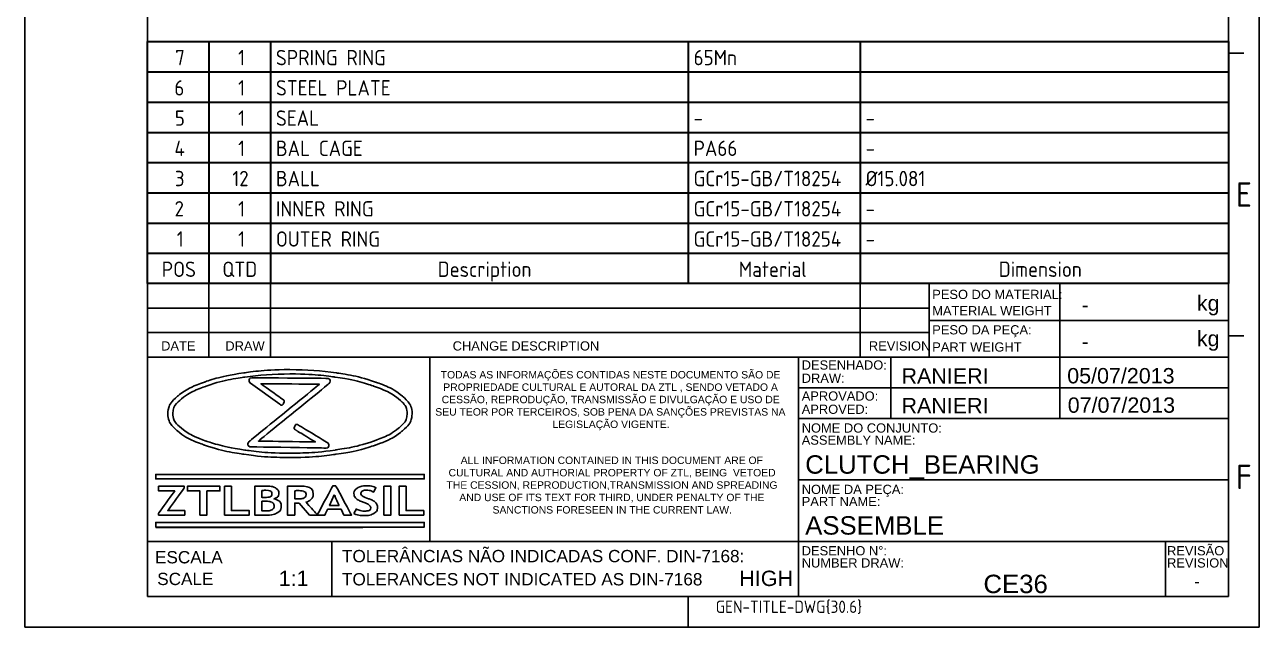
# Model space of a CAD drawing. Header units: millimetres. Extents: x 5113 to 5687, y 1135 to 1444.
# Drawn here: x 5113.4 to 5334.5, y 1134.6 to 1242.6 of the extents above; entities that cross this region are included whole.
import ezdxf
from ezdxf.enums import TextEntityAlignment as Align

# ---------------------------------------------------------------- set-up
doc = ezdxf.new("R2010")
doc.units = ezdxf.units.MM
doc.linetypes.add('ACAD_ISO02W100', pattern=[15, 12, -3])
doc.layers.add('AM_8', color=40, linetype='ACAD_ISO02W100', lineweight=35)
doc.layers.add('Camada 1', color=7, linetype='Continuous')
doc.styles.add('ACISOTS', font='isocp.shx', dxfattribs={"height": 1})
doc.styles.get("Standard").update_dxf_attribs({"font": 'arial.ttf'})

msp = doc.modelspace()

# ---------------------------------------------------------------- linework, layer by layer
at = {"color": 135, "lineweight": 25}
for p, q in [((5113.354, 1134.602), (5113.354, 1443.702)), ((5334.454, 1443.702), (5334.454, 1134.602)), ((5331.704, 1237.452), (5328.954, 1237.452)), ((5331.704, 1186.852), (5328.954, 1186.852)), ((5232.154, 1134.602), (5232.154, 1140.102)), ((5334.454, 1134.602), (5113.354, 1134.602))]:
    msp.add_line(p, q, dxfattribs=at)
for p, q in [((5135.354, 1438.202), (5135.354, 1140.102)), ((5328.954, 1140.102), (5328.954, 1438.202)), ((5135.354, 1196.202), (5328.954, 1196.202)), ((5135.354, 1196.202), (5135.354, 1140.102)), ((5135.354, 1196.202), (5275.327, 1196.202)), ((5146.354, 1183.002), (5146.354, 1196.202)), ((5157.354, 1183.002), (5157.354, 1196.202)), ((5262.954, 1183.002), (5262.954, 1196.202)), ((5275.327, 1183.002), (5275.327, 1196.202)), ((5298.704, 1196.202), (5298.704, 1189.602)), ((5328.954, 1140.102), (5328.954, 1196.202)), ((5275.327, 1191.802), (5135.354, 1191.802)), ((5275.327, 1189.602), (5328.954, 1189.602)), ((5298.704, 1189.602), (5298.704, 1183.002)), ((5135.354, 1187.402), (5275.327, 1187.402)), ((5135.354, 1183.002), (5251.954, 1183.002)), ((5185.881, 1183.002), (5185.881, 1150.002)), ((5251.954, 1183.002), (5251.954, 1162.102)), ((5251.954, 1183.002), (5328.954, 1183.002)), ((5268.454, 1183.002), (5268.454, 1172.002)), ((5298.704, 1183.002), (5298.704, 1172.002)), ((5251.954, 1177.502), (5328.954, 1177.502)), ((5251.954, 1172.002), (5328.954, 1172.002)), ((5251.954, 1162.102), (5251.954, 1150.002)), ((5251.954, 1161.002), (5328.954, 1161.002)), ((5251.954, 1150.002), (5135.354, 1150.002)), ((5168.354, 1150.002), (5168.354, 1140.102)), ((5251.954, 1140.102), (5251.954, 1150.002)), ((5251.954, 1150.002), (5317.954, 1150.002)), ((5317.684, 1150.002), (5317.684, 1140.102)), ((5328.954, 1150.002), (5317.954, 1150.002)), ((5135.354, 1140.102), (5328.954, 1140.102)), ((5135.354, 1140.102), (5328.954, 1140.102))]:
    msp.add_line(p, q)
at = {"layer": 'AM_8', "color": 0, "linetype": 'Continuous'}
msp.add_line((5136.811, 1152.576), (5173.886, 1152.576), dxfattribs=at)
at = {"layer": 'AM_8', "color": 7, "linetype": 'ByBlock', "true_color": 0x000000}
msp.add_lwpolyline([(5135.354, 1239.542), (5328.954, 1239.542), (5328.954, 1196.202), (5135.354, 1196.202), (5135.354, 1239.542)], dxfattribs=at)
at = {"layer": 'AM_8', "color": 7, "true_color": 0x000000, "extrusion": (1, 0, 0)}
for points, elevation in [([(1239.542, 0), (1234.124, 0)], 5146.354), ([(1239.542, 0), (1234.124, 0)], 5157.354), ([(1239.542, 0), (1234.124, 0)], 5232.154), ([(1239.542, 0), (1234.124, 0)], 5262.954), ([(1234.124, 0), (1228.707, 0)], 5146.354), ([(1234.124, 0), (1228.707, 0)], 5157.354), ([(1234.124, 0), (1228.707, 0)], 5232.154), ([(1234.124, 0), (1228.707, 0)], 5262.954), ([(1228.707, 0), (1223.289, 0)], 5146.354), ([(1228.707, 0), (1223.289, 0)], 5157.354), ([(1228.707, 0), (1223.289, 0)], 5232.154), ([(1228.707, 0), (1223.289, 0)], 5262.954), ([(1223.289, 0), (1217.872, 0)], 5146.354), ([(1223.289, 0), (1217.872, 0)], 5157.354), ([(1223.289, 0), (1217.872, 0)], 5232.154), ([(1223.289, 0), (1217.872, 0)], 5262.954), ([(1217.872, 0), (1212.454, 0)], 5146.354), ([(1217.872, 0), (1212.454, 0)], 5157.354), ([(1217.872, 0), (1212.454, 0)], 5232.154), ([(1217.872, 0), (1212.454, 0)], 5262.954), ([(1212.454, 0), (1207.037, 0)], 5146.354), ([(1212.454, 0), (1207.037, 0)], 5157.354), ([(1212.454, 0), (1207.037, 0)], 5232.154), ([(1212.454, 0), (1207.037, 0)], 5262.954), ([(1207.037, 0), (1201.619, 0)], 5146.354), ([(1207.037, 0), (1201.619, 0)], 5157.354), ([(1207.037, 0), (1201.619, 0)], 5232.154), ([(1207.037, 0), (1201.619, 0)], 5262.954), ([(1201.619, 0), (1196.202, 0)], 5146.354), ([(1201.619, 0), (1196.202, 0)], 5157.354), ([(1201.619, 0), (1196.202, 0)], 5232.154), ([(1201.619, 0), (1196.202, 0)], 5262.954)]:
    msp.add_lwpolyline(points, dxfattribs=dict(at, elevation=elevation))
at = {"layer": 'AM_8', "color": 7, "linetype": 'ByBlock', "true_color": 0x000000, "extrusion": (0, 1, 0)}
for elevation in [1234.124, 1228.707, 1223.289, 1217.872, 1212.454, 1207.037, 1201.619]:
    msp.add_lwpolyline([(-5135.354, 0), (-5328.954, 0)], dxfattribs=dict(at, elevation=elevation))
at = {"layer": 'Camada 1'}
for points, knots in [([(5160.865, 1180.774), (5163.785, 1180.774), (5166.575, 1180.569), (5169.124, 1180.199), (5169.124, 1180.199), (5171.774, 1179.814), (5174.163, 1179.25), (5176.167, 1178.551), (5176.167, 1178.551), (5178.224, 1177.833), (5179.884, 1176.966), (5181.019, 1175.997), (5181.019, 1175.997), (5182.123, 1175.053), (5182.734, 1174.008), (5182.734, 1172.904), (5182.734, 1172.904), (5182.734, 1171.8), (5182.123, 1170.756), (5181.019, 1169.812), (5181.019, 1169.812), (5179.884, 1168.842), (5178.224, 1167.975), (5176.167, 1167.257), (5176.167, 1167.257), (5174.163, 1166.558), (5171.774, 1165.994), (5169.124, 1165.609), (5169.124, 1165.609), (5166.575, 1165.239), (5163.785, 1165.034), (5160.865, 1165.034), (5160.865, 1165.034), (5157.946, 1165.034), (5155.155, 1165.239), (5152.606, 1165.609), (5152.606, 1165.609), (5149.957, 1165.994), (5147.568, 1166.558), (5145.564, 1167.257), (5145.564, 1167.257), (5143.507, 1167.975), (5141.847, 1168.842), (5140.712, 1169.812), (5140.712, 1169.812), (5139.607, 1170.756), (5138.997, 1171.8), (5138.997, 1172.904), (5138.997, 1172.904), (5138.997, 1174.008), (5139.607, 1175.053), (5140.712, 1175.997), (5140.712, 1175.997), (5141.847, 1176.966), (5143.507, 1177.833), (5145.564, 1178.551), (5145.564, 1178.551), (5147.568, 1179.25), (5149.957, 1179.814), (5152.606, 1180.199), (5152.606, 1180.199), (5155.155, 1180.569), (5157.946, 1180.774), (5160.865, 1180.774)], [0, 0, 0, 0, 0.0588235, 0.0588235, 0.0588235, 0.0882353, 0.1176471, 0.1176471, 0.1176471, 0.1470588, 0.1764706, 0.1764706, 0.1764706, 0.2058824, 0.2352941, 0.2352941, 0.2352941, 0.2647059, 0.2941176, 0.2941176, 0.2941176, 0.3235294, 0.3529412, 0.3529412, 0.3529412, 0.3823529, 0.4117647, 0.4117647, 0.4117647, 0.4411765, 0.4705882, 0.4705882, 0.4705882, 0.5, 0.5294118, 0.5294118, 0.5294118, 0.5588235, 0.5882353, 0.5882353, 0.5882353, 0.6176471, 0.6470588, 0.6470588, 0.6470588, 0.6764706, 0.7058824, 0.7058824, 0.7058824, 0.7352941, 0.7647059, 0.7647059, 0.7647059, 0.7941176, 0.8235294, 0.8235294, 0.8235294, 0.8529412, 0.8823529, 0.8823529, 0.8823529, 0.9411765, 1, 1, 1, 1]), ([(5160.865, 1179.997), (5157.997, 1179.997), (5155.26, 1179.797), (5152.764, 1179.436), (5152.764, 1179.436), (5150.17, 1179.061), (5147.836, 1178.511), (5145.883, 1177.829), (5145.883, 1177.829), (5143.983, 1177.166), (5142.452, 1176.383), (5141.409, 1175.522), (5141.409, 1175.522), (5140.419, 1174.705), (5139.872, 1173.82), (5139.872, 1172.904), (5139.872, 1172.904), (5139.872, 1171.988), (5140.419, 1171.103), (5141.409, 1170.286), (5141.409, 1170.286), (5142.452, 1169.425), (5143.983, 1168.642), (5145.883, 1167.979), (5145.883, 1167.979), (5147.836, 1167.297), (5150.17, 1166.747), (5152.763, 1166.372), (5152.763, 1166.372), (5155.26, 1166.011), (5157.997, 1165.811), (5160.865, 1165.811), (5160.865, 1165.811), (5163.734, 1165.811), (5166.471, 1166.011), (5168.967, 1166.372), (5168.967, 1166.372), (5171.561, 1166.747), (5173.895, 1167.297), (5175.847, 1167.979), (5175.847, 1167.979), (5177.748, 1168.642), (5179.279, 1169.425), (5180.322, 1170.286), (5180.322, 1170.286), (5181.311, 1171.103), (5181.858, 1171.988), (5181.858, 1172.904), (5181.858, 1172.904), (5181.858, 1173.82), (5181.311, 1174.705), (5180.322, 1175.522), (5180.322, 1175.522), (5179.279, 1176.383), (5177.748, 1177.166), (5175.847, 1177.829), (5175.847, 1177.829), (5173.895, 1178.511), (5171.56, 1179.061), (5168.967, 1179.436), (5168.967, 1179.436), (5166.471, 1179.797), (5163.734, 1179.997), (5160.865, 1179.997)], [0, 0, 0, 0, 0.0588235, 0.0588235, 0.0588235, 0.0882353, 0.1176471, 0.1176471, 0.1176471, 0.1470588, 0.1764706, 0.1764706, 0.1764706, 0.2058824, 0.2352941, 0.2352941, 0.2352941, 0.2647059, 0.2941176, 0.2941176, 0.2941176, 0.3235294, 0.3529412, 0.3529412, 0.3529412, 0.3823529, 0.4117647, 0.4117647, 0.4117647, 0.4411765, 0.4705882, 0.4705882, 0.4705882, 0.5, 0.5294118, 0.5294118, 0.5294118, 0.5588235, 0.5882353, 0.5882353, 0.5882353, 0.6176471, 0.6470588, 0.6470588, 0.6470588, 0.6764706, 0.7058824, 0.7058824, 0.7058824, 0.7352941, 0.7647059, 0.7647059, 0.7647059, 0.7941176, 0.8235294, 0.8235294, 0.8235294, 0.8529412, 0.8823529, 0.8823529, 0.8823529, 0.9411765, 1, 1, 1, 1]), ([(5159.046, 1174.58), (5159.046, 1174.58), (5153.807, 1178.334), (5153.807, 1178.334), (5153.807, 1178.334), (5153.417, 1178.614), (5153.575, 1179.323), (5154.035, 1179.319), (5154.035, 1179.319), (5154.035, 1179.319), (5167.566, 1179.211), (5167.566, 1179.211), (5167.566, 1179.211), (5168.01, 1179.207), (5168.175, 1178.537), (5167.813, 1178.242), (5167.813, 1178.242), (5167.813, 1178.242), (5155.215, 1167.979), (5155.215, 1167.979), (5155.215, 1167.979), (5155.215, 1167.979), (5165.425, 1167.815), (5165.425, 1167.815), (5165.425, 1167.815), (5165.425, 1167.815), (5161.991, 1169.884), (5161.991, 1169.884), (5161.991, 1169.884), (5161.766, 1170.02), (5161.54, 1170.156), (5161.737, 1170.628), (5161.737, 1170.628), (5161.934, 1171.099), (5162.159, 1170.963), (5162.385, 1170.827), (5162.385, 1170.827), (5162.385, 1170.827), (5167.533, 1167.726), (5167.533, 1167.726), (5167.533, 1167.726), (5167.955, 1167.472), (5167.805, 1166.717), (5167.331, 1166.724), (5167.331, 1166.724), (5167.331, 1166.724), (5153.8, 1166.942), (5153.8, 1166.942), (5153.8, 1166.942), (5153.357, 1166.949), (5153.195, 1167.616), (5153.557, 1167.91), (5153.557, 1167.91), (5153.557, 1167.91), (5166.14, 1178.162), (5166.14, 1178.162), (5166.14, 1178.162), (5166.14, 1178.162), (5155.653, 1178.247), (5155.653, 1178.247), (5155.653, 1178.247), (5155.653, 1178.247), (5159.499, 1175.49), (5159.499, 1175.49), (5159.499, 1175.49), (5159.713, 1175.337), (5159.927, 1175.183), (5159.701, 1174.728), (5159.701, 1174.728), (5159.475, 1174.272), (5159.261, 1174.426), (5159.046, 1174.58)], [0, 0, 0, 0, 0.0526316, 0.0526316, 0.0526316, 0.0789474, 0.1052632, 0.1052632, 0.1052632, 0.1315789, 0.1578947, 0.1578947, 0.1578947, 0.1842105, 0.2105263, 0.2105263, 0.2105263, 0.2368421, 0.2631579, 0.2631579, 0.2631579, 0.2894737, 0.3157895, 0.3157895, 0.3157895, 0.3421053, 0.3684211, 0.3684211, 0.3684211, 0.3947368, 0.4210526, 0.4210526, 0.4210526, 0.4473684, 0.4736842, 0.4736842, 0.4736842, 0.5, 0.5263158, 0.5263158, 0.5263158, 0.5526316, 0.5789474, 0.5789474, 0.5789474, 0.6052632, 0.6315789, 0.6315789, 0.6315789, 0.6578947, 0.6842105, 0.6842105, 0.6842105, 0.7105263, 0.7368421, 0.7368421, 0.7368421, 0.7631579, 0.7894737, 0.7894737, 0.7894737, 0.8157895, 0.8421053, 0.8421053, 0.8421053, 0.8684211, 0.8947368, 0.8947368, 0.8947368, 0.9473684, 1, 1, 1, 1]), ([(5136.905, 1161.998), (5136.905, 1161.998), (5184.825, 1161.998), (5184.825, 1161.998), (5184.825, 1161.998), (5184.825, 1161.998), (5184.92, 1161.998), (5184.92, 1161.998), (5184.92, 1161.998), (5184.92, 1161.998), (5184.92, 1161.904), (5184.92, 1161.904), (5184.92, 1161.904), (5184.92, 1161.904), (5184.92, 1161.28), (5184.92, 1161.28), (5184.92, 1161.28), (5184.92, 1161.28), (5184.92, 1161.186), (5184.92, 1161.186), (5184.92, 1161.186), (5184.92, 1161.186), (5184.825, 1161.186), (5184.825, 1161.186), (5184.825, 1161.186), (5184.825, 1161.186), (5136.905, 1161.186), (5136.905, 1161.186), (5136.905, 1161.186), (5136.905, 1161.186), (5136.811, 1161.186), (5136.811, 1161.186), (5136.811, 1161.186), (5136.811, 1161.186), (5136.811, 1161.28), (5136.811, 1161.28), (5136.811, 1161.28), (5136.811, 1161.28), (5136.811, 1161.904), (5136.811, 1161.904), (5136.811, 1161.904), (5136.811, 1161.904), (5136.811, 1161.998), (5136.811, 1161.998), (5136.811, 1161.998), (5136.811, 1161.998), (5136.905, 1161.998), (5136.905, 1161.998)], [0, 0, 0, 0, 0.0769231, 0.0769231, 0.0769231, 0.1153846, 0.1538462, 0.1538462, 0.1538462, 0.1923077, 0.2307692, 0.2307692, 0.2307692, 0.2692308, 0.3076923, 0.3076923, 0.3076923, 0.3461538, 0.3846154, 0.3846154, 0.3846154, 0.4230769, 0.4615385, 0.4615385, 0.4615385, 0.5, 0.5384615, 0.5384615, 0.5384615, 0.5769231, 0.6153846, 0.6153846, 0.6153846, 0.6538462, 0.6923077, 0.6923077, 0.6923077, 0.7307692, 0.7692308, 0.7692308, 0.7692308, 0.8076923, 0.8461538, 0.8461538, 0.8461538, 0.9230769, 1, 1, 1, 1]), ([(5137.288, 1154.705), (5137.288, 1154.705), (5137.288, 1155.001), (5137.288, 1155.001), (5137.288, 1155.001), (5137.288, 1155.001), (5140.219, 1159.055), (5140.219, 1159.055), (5140.219, 1159.055), (5140.219, 1159.055), (5137.337, 1159.055), (5137.337, 1159.055), (5137.337, 1159.055), (5137.337, 1159.055), (5137.337, 1159.87), (5137.337, 1159.87), (5137.337, 1159.87), (5137.337, 1159.87), (5141.919, 1159.87), (5141.919, 1159.87), (5141.919, 1159.87), (5141.919, 1159.87), (5141.919, 1159.574), (5141.919, 1159.574), (5141.919, 1159.574), (5141.919, 1159.574), (5138.978, 1155.52), (5138.978, 1155.52), (5138.978, 1155.52), (5138.978, 1155.52), (5142.024, 1155.52), (5142.024, 1155.52), (5142.024, 1155.52), (5142.024, 1155.52), (5142.024, 1154.705), (5142.024, 1154.705), (5142.024, 1154.705), (5142.024, 1154.705), (5137.288, 1154.705), (5137.288, 1154.705)], [0, 0, 0, 0, 0.0909091, 0.0909091, 0.0909091, 0.1363636, 0.1818182, 0.1818182, 0.1818182, 0.2272727, 0.2727273, 0.2727273, 0.2727273, 0.3181818, 0.3636364, 0.3636364, 0.3636364, 0.4090909, 0.4545455, 0.4545455, 0.4545455, 0.5, 0.5454545, 0.5454545, 0.5454545, 0.5909091, 0.6363636, 0.6363636, 0.6363636, 0.6818182, 0.7272727, 0.7272727, 0.7272727, 0.7727273, 0.8181818, 0.8181818, 0.8181818, 0.9090909, 1, 1, 1, 1]), ([(5145.987, 1159.055), (5145.987, 1159.055), (5145.987, 1154.705), (5145.987, 1154.705), (5145.987, 1154.705), (5145.987, 1154.705), (5144.739, 1154.705), (5144.739, 1154.705), (5144.739, 1154.705), (5144.739, 1154.705), (5144.739, 1159.055), (5144.739, 1159.055), (5144.739, 1159.055), (5144.739, 1159.055), (5142.504, 1159.055), (5142.504, 1159.055), (5142.504, 1159.055), (5142.504, 1159.055), (5142.504, 1159.87), (5142.504, 1159.87), (5142.504, 1159.87), (5142.504, 1159.87), (5148.322, 1159.87), (5148.322, 1159.87), (5148.322, 1159.87), (5148.322, 1159.87), (5148.322, 1159.055), (5148.322, 1159.055), (5148.322, 1159.055), (5148.322, 1159.055), (5145.987, 1159.055), (5145.987, 1159.055)], [0, 0, 0, 0, 0.1111111, 0.1111111, 0.1111111, 0.1666667, 0.2222222, 0.2222222, 0.2222222, 0.2777778, 0.3333333, 0.3333333, 0.3333333, 0.3888889, 0.4444444, 0.4444444, 0.4444444, 0.5, 0.5555556, 0.5555556, 0.5555556, 0.6111111, 0.6666667, 0.6666667, 0.6666667, 0.7222222, 0.7777778, 0.7777778, 0.7777778, 0.8888889, 1, 1, 1, 1]), ([(5149.138, 1154.705), (5149.138, 1154.705), (5149.138, 1159.87), (5149.138, 1159.87), (5149.138, 1159.87), (5149.138, 1159.87), (5150.386, 1159.87), (5150.386, 1159.87), (5150.386, 1159.87), (5150.386, 1159.87), (5150.386, 1155.52), (5150.386, 1155.52), (5150.386, 1155.52), (5150.386, 1155.52), (5153.562, 1155.52), (5153.562, 1155.52), (5153.562, 1155.52), (5153.562, 1155.52), (5153.562, 1154.705), (5153.562, 1154.705), (5153.562, 1154.705), (5153.562, 1154.705), (5149.138, 1154.705), (5149.138, 1154.705)], [0, 0, 0, 0, 0.1428571, 0.1428571, 0.1428571, 0.2142857, 0.2857143, 0.2857143, 0.2857143, 0.3571429, 0.4285714, 0.4285714, 0.4285714, 0.5, 0.5714286, 0.5714286, 0.5714286, 0.6428571, 0.7142857, 0.7142857, 0.7142857, 0.8571429, 1, 1, 1, 1]), ([(5156.718, 1154.705), (5156.718, 1154.705), (5154.568, 1154.705), (5154.568, 1154.705), (5154.568, 1154.705), (5154.568, 1154.705), (5154.568, 1159.866), (5154.568, 1159.866), (5154.568, 1159.866), (5155.516, 1159.898), (5156.179, 1159.915), (5156.559, 1159.915), (5156.559, 1159.915), (5157.29, 1159.915), (5157.86, 1159.801), (5158.271, 1159.571), (5158.271, 1159.571), (5158.682, 1159.343), (5158.886, 1159.015), (5158.886, 1158.591), (5158.886, 1158.591), (5158.886, 1158.181), (5158.591, 1157.858), (5158.004, 1157.621), (5158.004, 1157.621), (5158.877, 1157.397), (5159.314, 1156.936), (5159.314, 1156.238), (5159.314, 1156.238), (5159.314, 1155.769), (5159.071, 1155.396), (5158.59, 1155.119), (5158.59, 1155.119), (5158.107, 1154.843), (5157.483, 1154.705), (5156.718, 1154.705)], [0, 0, 0, 0, 0.1, 0.1, 0.1, 0.15, 0.2, 0.2, 0.2, 0.25, 0.3, 0.3, 0.3, 0.35, 0.4, 0.4, 0.4, 0.45, 0.5, 0.5, 0.5, 0.55, 0.6, 0.6, 0.6, 0.65, 0.7, 0.7, 0.7, 0.75, 0.8, 0.8, 0.8, 0.9, 1, 1, 1, 1]), ([(5155.816, 1159.133), (5155.816, 1159.133), (5155.816, 1157.895), (5155.816, 1157.895), (5155.816, 1157.895), (5156.007, 1157.887), (5156.209, 1157.882), (5156.42, 1157.882), (5156.42, 1157.882), (5157.232, 1157.882), (5157.639, 1158.106), (5157.639, 1158.554), (5157.639, 1158.554), (5157.639, 1158.951), (5157.27, 1159.15), (5156.532, 1159.15), (5156.532, 1159.15), (5156.336, 1159.15), (5156.098, 1159.144), (5155.816, 1159.133)], [0, 0, 0, 0, 0.1666667, 0.1666667, 0.1666667, 0.25, 0.3333333, 0.3333333, 0.3333333, 0.4166667, 0.5, 0.5, 0.5, 0.5833333, 0.6666667, 0.6666667, 0.6666667, 0.8333333, 1, 1, 1, 1]), ([(5164.379, 1154.705), (5164.379, 1154.705), (5162.504, 1156.837), (5162.504, 1156.837), (5162.504, 1156.837), (5162.315, 1156.84), (5162.052, 1156.848), (5161.711, 1156.862), (5161.711, 1156.862), (5161.711, 1156.862), (5161.711, 1154.705), (5161.711, 1154.705), (5161.711, 1154.705), (5161.711, 1154.705), (5160.416, 1154.705), (5160.416, 1154.705), (5160.416, 1154.705), (5160.416, 1154.705), (5160.416, 1159.87), (5160.416, 1159.87), (5160.416, 1159.87), (5160.486, 1159.87), (5160.756, 1159.878), (5161.228, 1159.896), (5161.228, 1159.896), (5161.698, 1159.914), (5162.076, 1159.923), (5162.364, 1159.923), (5162.364, 1159.923), (5164.149, 1159.923), (5165.042, 1159.415), (5165.042, 1158.399), (5165.042, 1158.399), (5165.042, 1158.094), (5164.918, 1157.816), (5164.672, 1157.564), (5164.672, 1157.564), (5164.426, 1157.313), (5164.115, 1157.136), (5163.742, 1157.032), (5163.742, 1157.032), (5163.742, 1157.032), (5165.818, 1154.705), (5165.818, 1154.705), (5165.818, 1154.705), (5165.818, 1154.705), (5164.379, 1154.705), (5164.379, 1154.705)], [0, 0, 0, 0, 0.0769231, 0.0769231, 0.0769231, 0.1153846, 0.1538462, 0.1538462, 0.1538462, 0.1923077, 0.2307692, 0.2307692, 0.2307692, 0.2692308, 0.3076923, 0.3076923, 0.3076923, 0.3461538, 0.3846154, 0.3846154, 0.3846154, 0.4230769, 0.4615385, 0.4615385, 0.4615385, 0.5, 0.5384615, 0.5384615, 0.5384615, 0.5769231, 0.6153846, 0.6153846, 0.6153846, 0.6538462, 0.6923077, 0.6923077, 0.6923077, 0.7307692, 0.7692308, 0.7692308, 0.7692308, 0.8076923, 0.8461538, 0.8461538, 0.8461538, 0.9230769, 1, 1, 1, 1]), ([(5161.711, 1159.073), (5161.711, 1159.073), (5161.711, 1157.639), (5161.711, 1157.639), (5161.711, 1157.639), (5161.942, 1157.624), (5162.119, 1157.617), (5162.24, 1157.617), (5162.24, 1157.617), (5162.761, 1157.617), (5163.142, 1157.671), (5163.383, 1157.779), (5163.383, 1157.779), (5163.625, 1157.888), (5163.747, 1158.097), (5163.747, 1158.41), (5163.747, 1158.41), (5163.747, 1158.664), (5163.617, 1158.842), (5163.357, 1158.942), (5163.357, 1158.942), (5163.098, 1159.043), (5162.69, 1159.093), (5162.134, 1159.093), (5162.134, 1159.093), (5161.999, 1159.093), (5161.858, 1159.087), (5161.711, 1159.073)], [0, 0, 0, 0, 0.125, 0.125, 0.125, 0.1875, 0.25, 0.25, 0.25, 0.3125, 0.375, 0.375, 0.375, 0.4375, 0.5, 0.5, 0.5, 0.5625, 0.625, 0.625, 0.625, 0.6875, 0.75, 0.75, 0.75, 0.875, 1, 1, 1, 1]), ([(5170.52, 1154.705), (5170.52, 1154.705), (5170.007, 1155.752), (5170.007, 1155.752), (5170.007, 1155.752), (5170.007, 1155.752), (5167.598, 1155.752), (5167.598, 1155.752), (5167.598, 1155.752), (5167.598, 1155.752), (5167.109, 1154.705), (5167.109, 1154.705), (5167.109, 1154.705), (5167.109, 1154.705), (5165.723, 1154.705), (5165.723, 1154.705), (5165.723, 1154.705), (5165.723, 1154.705), (5168.525, 1159.941), (5168.525, 1159.941), (5168.525, 1159.941), (5168.525, 1159.941), (5169.072, 1159.941), (5169.072, 1159.941), (5169.072, 1159.941), (5169.072, 1159.941), (5171.897, 1154.705), (5171.897, 1154.705), (5171.897, 1154.705), (5171.897, 1154.705), (5170.52, 1154.705), (5170.52, 1154.705)], [0, 0, 0, 0, 0.1111111, 0.1111111, 0.1111111, 0.1666667, 0.2222222, 0.2222222, 0.2222222, 0.2777778, 0.3333333, 0.3333333, 0.3333333, 0.3888889, 0.4444444, 0.4444444, 0.4444444, 0.5, 0.5555556, 0.5555556, 0.5555556, 0.6111111, 0.6666667, 0.6666667, 0.6666667, 0.7222222, 0.7777778, 0.7777778, 0.7777778, 0.8888889, 1, 1, 1, 1]), ([(5172.305, 1154.99), (5172.305, 1154.99), (5172.767, 1155.812), (5172.767, 1155.812), (5172.767, 1155.812), (5173.258, 1155.558), (5173.743, 1155.432), (5174.219, 1155.432), (5174.219, 1155.432), (5174.953, 1155.432), (5175.318, 1155.619), (5175.318, 1155.995), (5175.318, 1155.995), (5175.318, 1156.172), (5175.231, 1156.339), (5175.059, 1156.499), (5175.059, 1156.499), (5174.887, 1156.659), (5174.53, 1156.838), (5173.992, 1157.037), (5173.992, 1157.037), (5173.453, 1157.236), (5173.089, 1157.399), (5172.903, 1157.527), (5172.903, 1157.527), (5172.716, 1157.655), (5172.572, 1157.807), (5172.47, 1157.984), (5172.47, 1157.984), (5172.37, 1158.16), (5172.319, 1158.355), (5172.319, 1158.569), (5172.319, 1158.569), (5172.319, 1158.968), (5172.519, 1159.299), (5172.917, 1159.563), (5172.917, 1159.563), (5173.315, 1159.826), (5173.826, 1159.957), (5174.45, 1159.957), (5174.45, 1159.957), (5175.262, 1159.957), (5175.858, 1159.846), (5176.24, 1159.623), (5176.24, 1159.623), (5176.24, 1159.623), (5175.86, 1158.834), (5175.86, 1158.834), (5175.86, 1158.834), (5175.423, 1159.063), (5174.959, 1159.179), (5174.475, 1159.179), (5174.475, 1159.179), (5174.186, 1159.179), (5173.964, 1159.122), (5173.805, 1159.012), (5173.805, 1159.012), (5173.646, 1158.9), (5173.567, 1158.754), (5173.567, 1158.576), (5173.567, 1158.576), (5173.567, 1158.28), (5174.013, 1157.972), (5174.905, 1157.652), (5174.905, 1157.652), (5175.375, 1157.483), (5175.714, 1157.327), (5175.922, 1157.185), (5175.922, 1157.185), (5176.13, 1157.043), (5176.289, 1156.877), (5176.397, 1156.688), (5176.397, 1156.688), (5176.507, 1156.499), (5176.561, 1156.287), (5176.561, 1156.055), (5176.561, 1156.055), (5176.561, 1155.636), (5176.337, 1155.292), (5175.886, 1155.022), (5175.886, 1155.022), (5175.438, 1154.752), (5174.835, 1154.617), (5174.08, 1154.617), (5174.08, 1154.617), (5173.425, 1154.617), (5172.834, 1154.741), (5172.305, 1154.99)], [0, 0, 0, 0, 0.0434783, 0.0434783, 0.0434783, 0.0652174, 0.0869565, 0.0869565, 0.0869565, 0.1086957, 0.1304348, 0.1304348, 0.1304348, 0.1521739, 0.173913, 0.173913, 0.173913, 0.1956522, 0.2173913, 0.2173913, 0.2173913, 0.2391304, 0.2608696, 0.2608696, 0.2608696, 0.2826087, 0.3043478, 0.3043478, 0.3043478, 0.326087, 0.3478261, 0.3478261, 0.3478261, 0.3695652, 0.3913043, 0.3913043, 0.3913043, 0.4130435, 0.4347826, 0.4347826, 0.4347826, 0.4565217, 0.4782609, 0.4782609, 0.4782609, 0.5, 0.5217391, 0.5217391, 0.5217391, 0.5434783, 0.5652174, 0.5652174, 0.5652174, 0.5869565, 0.6086957, 0.6086957, 0.6086957, 0.6304348, 0.6521739, 0.6521739, 0.6521739, 0.673913, 0.6956522, 0.6956522, 0.6956522, 0.7173913, 0.7391304, 0.7391304, 0.7391304, 0.7608696, 0.7826087, 0.7826087, 0.7826087, 0.8043478, 0.826087, 0.826087, 0.826087, 0.8478261, 0.8695652, 0.8695652, 0.8695652, 0.8913043, 0.9130435, 0.9130435, 0.9130435, 0.9565217, 1, 1, 1, 1]), ([(5177.688, 1154.705), (5177.688, 1154.705), (5177.688, 1159.87), (5177.688, 1159.87), (5177.688, 1159.87), (5177.688, 1159.87), (5178.935, 1159.87), (5178.935, 1159.87), (5178.935, 1159.87), (5178.935, 1159.87), (5178.935, 1154.705), (5178.935, 1154.705), (5178.935, 1154.705), (5178.935, 1154.705), (5177.688, 1154.705), (5177.688, 1154.705)], [0, 0, 0, 0, 0.2, 0.2, 0.2, 0.3, 0.4, 0.4, 0.4, 0.5, 0.6, 0.6, 0.6, 0.8, 1, 1, 1, 1]), ([(5180.398, 1154.705), (5180.398, 1154.705), (5180.398, 1159.87), (5180.398, 1159.87), (5180.398, 1159.87), (5180.398, 1159.87), (5181.646, 1159.87), (5181.646, 1159.87), (5181.646, 1159.87), (5181.646, 1159.87), (5181.646, 1155.52), (5181.646, 1155.52), (5181.646, 1155.52), (5181.646, 1155.52), (5184.823, 1155.52), (5184.823, 1155.52), (5184.823, 1155.52), (5184.823, 1155.52), (5184.823, 1154.705), (5184.823, 1154.705), (5184.823, 1154.705), (5184.823, 1154.705), (5180.398, 1154.705), (5180.398, 1154.705)], [0, 0, 0, 0, 0.1428571, 0.1428571, 0.1428571, 0.2142857, 0.2857143, 0.2857143, 0.2857143, 0.3571429, 0.4285714, 0.4285714, 0.4285714, 0.5, 0.5714286, 0.5714286, 0.5714286, 0.6428571, 0.7142857, 0.7142857, 0.7142857, 0.8571429, 1, 1, 1, 1]), ([(5155.816, 1157.18), (5155.816, 1157.18), (5155.816, 1155.474), (5155.816, 1155.474), (5155.816, 1155.474), (5156.068, 1155.457), (5156.273, 1155.448), (5156.43, 1155.448), (5156.43, 1155.448), (5156.987, 1155.448), (5157.391, 1155.518), (5157.642, 1155.657), (5157.642, 1155.657), (5157.892, 1155.795), (5158.018, 1156.026), (5158.018, 1156.347), (5158.018, 1156.347), (5158.018, 1156.641), (5157.902, 1156.855), (5157.668, 1156.989), (5157.668, 1156.989), (5157.434, 1157.124), (5157.026, 1157.19), (5156.445, 1157.19), (5156.445, 1157.19), (5156.324, 1157.19), (5156.114, 1157.187), (5155.816, 1157.18)], [0, 0, 0, 0, 0.125, 0.125, 0.125, 0.1875, 0.25, 0.25, 0.25, 0.3125, 0.375, 0.375, 0.375, 0.4375, 0.5, 0.5, 0.5, 0.5625, 0.625, 0.625, 0.625, 0.6875, 0.75, 0.75, 0.75, 0.875, 1, 1, 1, 1]), ([(5168.799, 1158.361), (5168.799, 1158.361), (5167.954, 1156.453), (5167.954, 1156.453), (5167.954, 1156.453), (5167.954, 1156.453), (5169.642, 1156.453), (5169.642, 1156.453), (5169.642, 1156.453), (5169.642, 1156.453), (5168.799, 1158.361), (5168.799, 1158.361)], [0, 0, 0, 0, 0.25, 0.25, 0.25, 0.375, 0.5, 0.5, 0.5, 0.75, 1, 1, 1, 1]), ([(5136.905, 1153.388), (5136.905, 1153.388), (5184.825, 1153.388), (5184.825, 1153.388), (5184.825, 1153.388), (5184.825, 1153.388), (5184.92, 1153.388), (5184.92, 1153.388), (5184.92, 1153.388), (5184.92, 1153.388), (5184.92, 1153.293), (5184.92, 1153.293), (5184.92, 1153.293), (5184.92, 1153.293), (5184.92, 1152.67), (5184.92, 1152.67), (5184.92, 1152.67), (5184.92, 1152.67), (5184.92, 1152.576), (5184.92, 1152.576), (5184.92, 1152.576), (5184.92, 1152.576), (5184.825, 1152.576), (5184.825, 1152.576), (5184.825, 1152.576), (5184.825, 1152.576), (5136.905, 1152.576), (5136.905, 1152.576), (5136.905, 1152.576), (5136.905, 1152.576), (5136.811, 1152.576), (5136.811, 1152.576), (5136.811, 1152.576), (5136.811, 1152.576), (5136.811, 1152.67), (5136.811, 1152.67), (5136.811, 1152.67), (5136.811, 1152.67), (5136.811, 1153.293), (5136.811, 1153.293), (5136.811, 1153.293), (5136.811, 1153.293), (5136.811, 1153.388), (5136.811, 1153.388), (5136.811, 1153.388), (5136.811, 1153.388), (5136.905, 1153.388), (5136.905, 1153.388)], [0, 0, 0, 0, 0.0769231, 0.0769231, 0.0769231, 0.1153846, 0.1538462, 0.1538462, 0.1538462, 0.1923077, 0.2307692, 0.2307692, 0.2307692, 0.2692308, 0.3076923, 0.3076923, 0.3076923, 0.3461538, 0.3846154, 0.3846154, 0.3846154, 0.4230769, 0.4615385, 0.4615385, 0.4615385, 0.5, 0.5384615, 0.5384615, 0.5384615, 0.5769231, 0.6153846, 0.6153846, 0.6153846, 0.6538462, 0.6923077, 0.6923077, 0.6923077, 0.7307692, 0.7692308, 0.7692308, 0.7692308, 0.8076923, 0.8461538, 0.8461538, 0.8461538, 0.9230769, 1, 1, 1, 1])]:
    msp.add_open_spline(points, degree=3, knots=knots, dxfattribs=at)

# ---------------------------------------------------------------- texts
at = {"color": 135, "lineweight": 25, "style": 'ACISOTS'}
for s, p in [('E', (5331.704, 1212.152)), ('F', (5331.704, 1161.552))]:
    msp.add_text(s, height=4.4, dxfattribs=at).set_placement(p, align=Align.MIDDLE)
for s, height, p in [('PESO DO MATERIAL:', 1.65, (5275.881, 1193.428)), ('kg', 2.75, (5323.27, 1191.318)), ('MATERIAL WEIGHT', 1.65, (5275.881, 1190.505)), ('PESO DA PEÇA:', 1.65, (5275.881, 1187.086)), ('kg', 2.75, (5323.27, 1184.974)), ('DATE', 1.65, (5137.791, 1184.2)), ('DRAW', 1.65, (5149.291, 1184.2)), ('CHANGE DESCRIPTION', 1.65, (5189.999, 1184.2)), ('REVISION', 1.65, (5264.534, 1184.2)), ('PART WEIGHT', 1.65, (5275.881, 1184.007)), ('DESENHADO:', 1.65, (5252.508, 1180.78)), ('DRAW:', 1.65, (5252.508, 1178.407)), ('APROVADO:', 1.65, (5252.508, 1175.223)), ('APROVED:', 1.65, (5252.508, 1172.85)), ('NOME DO CONJUNTO:', 1.65, (5252.508, 1169.493)), ('ASSEMBLY NAME:', 1.65, (5252.508, 1167.32)), ('NOME DA PEÇA:', 1.65, (5252.508, 1158.493)), ('PART NAME:', 1.65, (5252.508, 1156.32)), ('ESCALA', 2.2, (5136.688, 1146.061)), ('TOLERÂNCIAS NÃO INDICADAS CONF. DIN-7168:', 2.2, (5170.176, 1146.266)), ('DESENHO N%%d:', 1.65, (5252.508, 1147.493)), ('REVISÃO', 1.65, (5317.929, 1147.493)), ('NUMBER DRAW:', 1.65, (5252.508, 1145.32)), ('REVISION', 1.65, (5317.929, 1145.32)), ('SCALE', 2.2, (5137.085, 1142.174)), ('TOLERANCES NOT INDICATED AS DIN-7168', 2.2, (5170.176, 1142.114))]:
    msp.add_text(s, height=height).set_placement(p)
at = {"linetype": 'Continuous', "char_height": 1.331, "attachment_point": 1}
for s, width, insert in [('\\pi1.2882;TODAS AS INFORMAÇÕES CONTIDAS NESTE DOCUMENTO SÃO DE \\P\\pi1.749;PROPRIEDADE CULTURAL E AUTORAL DA ZTL , SENDO VETADO A \\P\\pi1.4648;CESSÃO, REPRODUÇÃO, TRANSMISSÃO E DIVULGAÇÃO E USO DE \\P\\pi0.32357;SEU TEOR POR TERCEIROS, SOB PENA DA SANÇÕES PREVISTAS NA \\P\\pi21.302;LEGISLAÇÃO VIGENTE.', 63.28313, (5186.565, 1180.525)), ('\\pi4.1283;ALL INFORMATION CONTAINED IN THIS DOCUMENT ARE OF \\P\\pi1.9575;CULTURAL AND AUTHORIAL PROPERTY OF ZTL, BEING  VETOED \\P\\pi1.5812;THE CESSION, REPRODUCTION,TRANSMISSION AND SPREADING \\P\\pi3.8768;AND USE OF ITS TEXT FOR THIRD, UNDER PENALTY OF THE \\P\\pi9.8377;SANCTIONS FORESEEN IN THE CURRENT LAW.', 62.30375, (5187.308, 1165.198))]:
    msp.add_mtext_dynamic_manual_height_columns(s, width=width, gutter_width=12.5, heights=[0], dxfattribs=dict(at, insert=insert))
for p in [(5302.622, 1192.381), (5302.622, 1185.837)]:
    msp.add_attdef('-', text='', height=2.75).set_placement(p, align=Align.MIDDLE_LEFT)
for tag, p, height in [('RANIERI', (5270.382, 1178.277), 2.75), ('05/07/2013', (5300.056, 1178.31), 2.75), ('RANIERI', (5270.38, 1172.955), 2.75), ('07/07/2013', (5300.145, 1173.047), 2.75), ('CLUTCH_BEARING', (5253.13, 1162.129), 3.3), ('ASSEMBLE', (5253.13, 1151.212), 3.3), ('CE36', (5285.051, 1140.729), 3.3)]:
    msp.add_attdef(tag, p, '', height=height)
for tag, height, p in [('1:1', 2.75, (5161.508, 1143.378)), ('HIGH', 2.75, (5246.133, 1143.378)), ('-', 2.151, (5323.299, 1142.84))]:
    msp.add_attdef(tag, text='', height=height).set_placement(p, align=Align.MIDDLE_CENTER)
at = {"color": 135, "style": 'ACISOTS'}
msp.add_attdef('GEN-TITLE-DWG{30.6}', (5237.108, 1137.182), '', height=2.2, dxfattribs=at)
at = {"layer": 'AM_8', "color": 7, "true_color": 0x000000, "char_height": 2.75, "attachment_point": 1}
for s, insert, width in [('\\FISOCP.SHX;\\W1.0000000000;\\T1.0000000000;\\o\\l7', (5140.304, 1238.057), 2.6125), ('\\FISOCP.SHX;\\W1.0000000000;\\T1.0000000000;\\o\\l1', (5151.579, 1238.057), 2.0625), ('\\FISOCP.SHX;\\W1.0000000000;\\T1.0000000000;\\o\\lSPRING RING', (5158.344, 1238.057), 21.14642), ('\\FISOCP.SHX;\\W1.0000000000;\\T1.0000000000;\\o\\l65Mn', (5233.144, 1238.057), 9.10207), ('\\FISOCP.SHX;\\W1.0000000000;\\T1.0000000000;\\o\\l6', (5140.154, 1232.639), 2.77707), ('\\FISOCP.SHX;\\W1.0000000000;\\T1.0000000000;\\o\\l1', (5151.579, 1232.639), 2.0625), ('\\FISOCP.SHX;\\W1.0000000000;\\T1.0000000000;\\o\\lSTEEL PLATE', (5158.344, 1232.639), 22.79642), ('\\FISOCP.SHX;\\W1.0000000000;\\T1.0000000000;\\o\\l5', (5140.247, 1227.222), 2.6125), ('\\FISOCP.SHX;\\W1.0000000000;\\T1.0000000000;\\o\\l1', (5151.579, 1227.222), 2.0625), ('\\FISOCP.SHX;\\W1.0000000000;\\T1.0000000000;\\o\\lSEAL', (5158.344, 1227.222), 9.32142), ('\\FISOCP.SHX;\\W1.0000000000;\\T1.0000000000;\\o\\l-', (5233.144, 1227.222), 2.6125), ('\\FISOCP.SHX;\\W1.0000000000;\\T1.0000000000;\\o\\l-', (5263.944, 1227.222), 2.6125), ('\\FISOCP.SHX;\\W1.0000000000;\\T1.0000000000;\\o\\l4', (5140.167, 1221.804), 2.8875), ('\\FISOCP.SHX;\\W1.0000000000;\\T1.0000000000;\\o\\l1', (5151.579, 1221.804), 2.0625), ('\\FISOCP.SHX;\\W1.0000000000;\\T1.0000000000;\\o\\lBAL CAGE', (5158.344, 1221.804), 16.9125), ('\\FISOCP.SHX;\\W1.0000000000;\\T1.0000000000;\\o\\lPA66', (5233.144, 1221.804), 9.2125), ('\\FISOCP.SHX;\\W1.0000000000;\\T1.0000000000;\\o\\l-', (5263.944, 1221.804), 2.6125), ('\\FISOCP.SHX;\\W1.0000000000;\\T1.0000000000;\\o\\l3', (5140.247, 1216.387), 2.6125), ('\\FISOCP.SHX;\\W1.0000000000;\\T1.0000000000;\\o\\l12', (5150.534, 1216.387), 3.9875), ('\\FISOCP.SHX;\\W1.0000000000;\\T1.0000000000;\\o\\lBALL', (5158.344, 1216.387), 9.2125), ('\\FISOCP.SHX;\\W1.0000000000;\\T1.0000000000;\\o\\lGCr15-GB/T18254', (5233.144, 1216.387), 29.70489), ('\\FISOCP.SHX;\\W1.0000000000;\\T1.0000000000;\\o\\lØ15.081', (5263.944, 1216.387), 12.375), ('\\FISOCP.SHX;\\W1.0000000000;\\T1.0000000000;\\o\\l2', (5140.187, 1210.969), 2.68233), ('\\FISOCP.SHX;\\W1.0000000000;\\T1.0000000000;\\o\\l1', (5151.579, 1210.969), 2.0625), ('\\FISOCP.SHX;\\W1.0000000000;\\T1.0000000000;\\o\\lINNER RING', (5158.344, 1210.969), 18.5625), ('\\FISOCP.SHX;\\W1.0000000000;\\T1.0000000000;\\o\\lGCr15-GB/T18254', (5233.144, 1210.969), 29.70489), ('\\FISOCP.SHX;\\W1.0000000000;\\T1.0000000000;\\o\\l-', (5263.944, 1210.969), 2.6125), ('\\FISOCP.SHX;\\W1.0000000000;\\T1.0000000000;\\o\\l1', (5140.579, 1205.552), 2.0625), ('\\FISOCP.SHX;\\W1.0000000000;\\T1.0000000000;\\o\\l1', (5151.579, 1205.552), 2.0625), ('\\FISOCP.SHX;\\W1.0000000000;\\T1.0000000000;\\o\\lOUTER RING', (5158.344, 1205.552), 19.9375), ('\\FISOCP.SHX;\\W1.0000000000;\\T1.0000000000;\\o\\lGCr15-GB/T18254', (5233.144, 1205.552), 29.70489), ('\\FISOCP.SHX;\\W1.0000000000;\\T1.0000000000;\\o\\l-', (5263.944, 1205.552), 2.6125), ('\\FISOCP.SHX;\\W1.0000000000;\\T1.0000000000;\\o\\lPOS', (5137.912, 1200.134), 7.2875), ('\\FISOCP.SHX;\\W1.0000000000;\\T1.0000000000;\\o\\lQTD', (5148.751, 1200.134), 7.5625), ('{\\Fisocp|c0;Description}', (5187.326, 1200.134), 16.36938), ('\\FISOCP.SHX;\\W1.0000000000;\\T1.0000000000;\\o\\lMaterial', (5241.229, 1200.134), 14.1625), ('{\\Fisocp|c0;Dimension}', (5287.803, 1200.134), 17.75125)]:
    msp.add_mtext(s, dxfattribs=dict(at, insert=insert, width=width))

doc.saveas('drawing.dxf')
